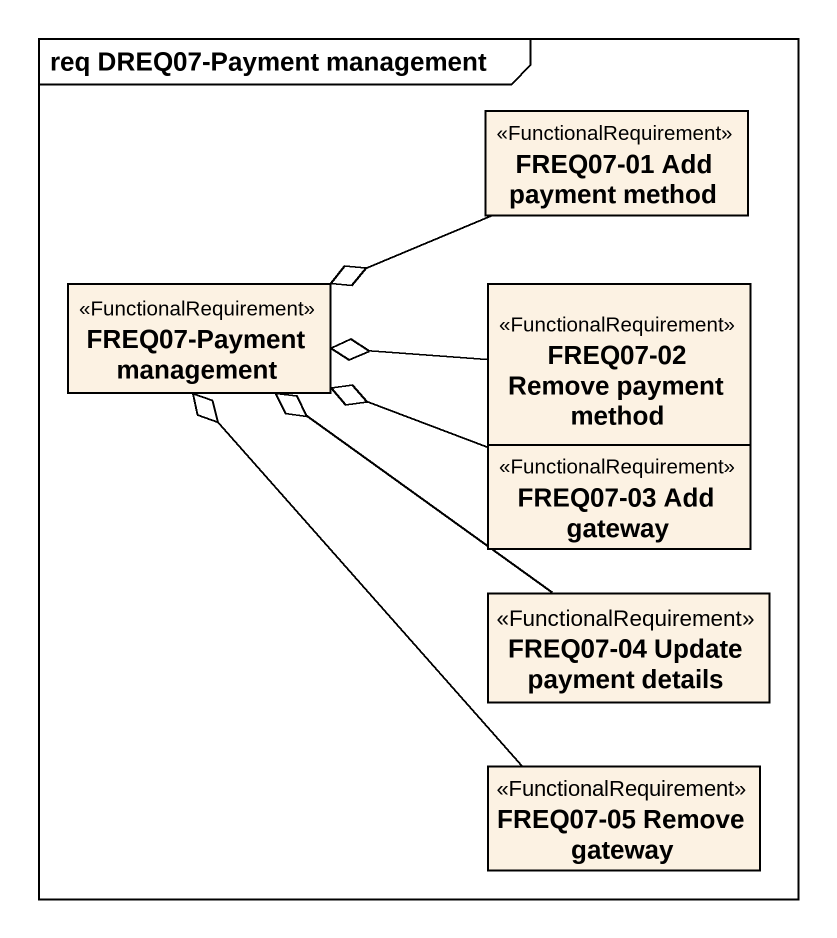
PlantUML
@startuml
mainframe req DREQ07-Payment management
hide circle
hide empty members
class "FREQ07-01 Add payment method" as FREQ07_01_Add_payment_method <<FunctionalRequirement>>
class "FREQ07-Payment management" as FREQ07_Payment_management <<FunctionalRequirement>>
class "FREQ07-02 Remove payment method" as FREQ07_02_Remove_payment <<FunctionalRequirement>>
class "FREQ07-03 Add gateway" as FREQ07_03_Add_gateway <<FunctionalRequirement>>
class "FREQ07-04 Update payment details" as FREQ07_04_Update_payment <<FunctionalRequirement>>
class "FREQ07-05 Remove gateway" as FREQ07_05_Remove_gateway <<FunctionalRequirement>>
FREQ07_01_Add_payment_method -left-o FREQ07_Payment_management
FREQ07_02_Remove_payment -left-o FREQ07_Payment_management
FREQ07_03_Add_gateway -left-o FREQ07_Payment_management
FREQ07_04_Update_payment -up-o FREQ07_Payment_management
FREQ07_05_Remove_gateway -up-o FREQ07_Payment_management
@enduml
